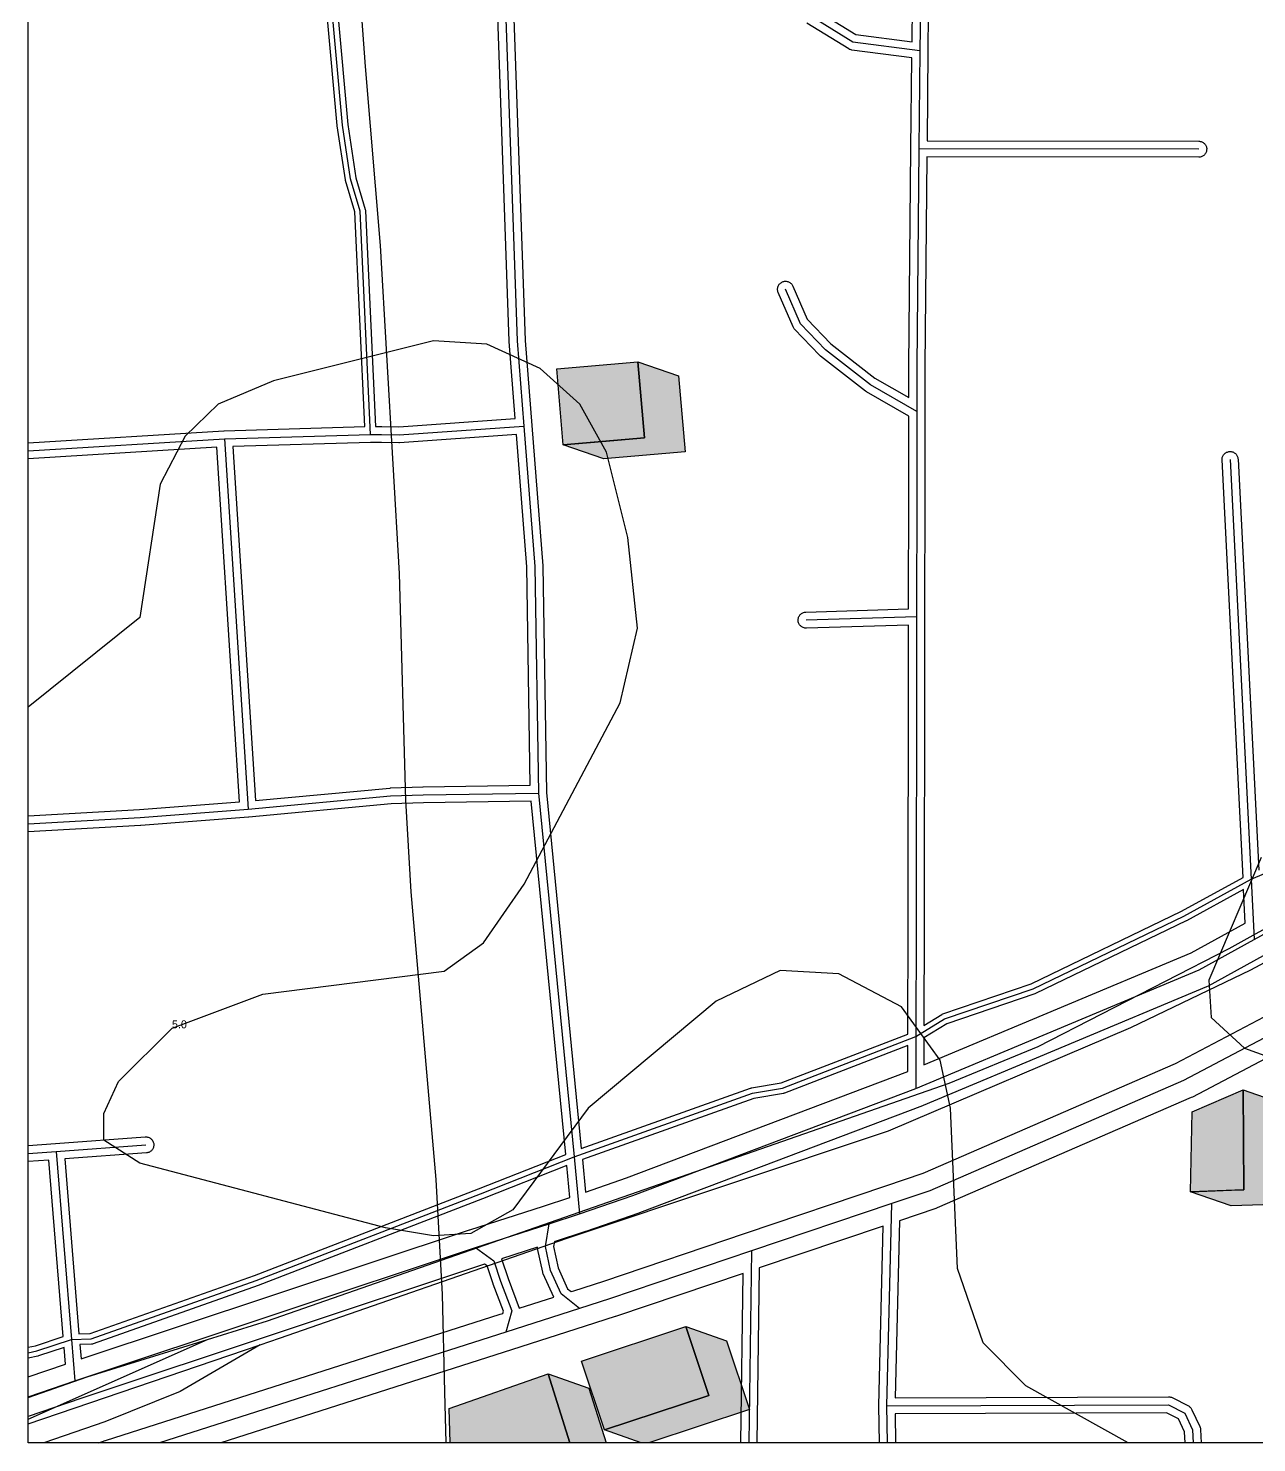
# Model space of a CAD drawing. Header units: metres. Extents: x 0 to 507, y 0 to 750.
# Drawn here: x 0 to 230.2, y 0 to 265.2 of the extents above; entities that cross this region are included whole.
import ezdxf

# ---------------------------------------------------------------- set-up
doc = ezdxf.new("R2010")
doc.units = ezdxf.units.M
for name, color, linetype, true_color in [('TPX_10_CONTOUR_LINES', 7, 'Continuous', 0x000000), ('TPX_11_CONTOUR_LINES_TEXT', 7, 'Continuous', 0x000000), ('TPX_14_WATERWAYS', 7, 'Continuous', 0x7aafdf), ('TPX_3_BUILDINGS_HATCH', 7, 'Continuous', 0xf0f0f0), ('TPX_4_BUILDINGS_SHADOWS_OUTLINES', 7, 'Continuous', 0x000000), ('TPX_5_BUILDINGS_SHADOWS_HATCH', 7, 'Continuous', 0x000000), ('TPX_6_RAILWAYS', 7, 'Continuous', 0x7f7f7f)]:
    doc.layers.add(name, color=color, linetype=linetype, true_color=true_color)
for name, color, linetype in [('TPX_2_BUILDINGS', 7, 'Continuous'), ('TPX_7_ROADS', 7, 'Continuous'), ('TPX_8_ROADS_OUTLINES', 7, 'Continuous')]:
    doc.layers.add(name, color=color, linetype=linetype)

msp = doc.modelspace()

# ---------------------------------------------------------------- hatches: boundary and pattern name
at = {"layer": 'TPX_3_BUILDINGS_HATCH'}
h = msp.add_hatch(color=256, dxfattribs=at)
h.dxf.hatch_style = 1
h.paths.add_polyline_path([(114.24, 202.64), (115.46, 188.39), (100.23, 187.11), (99.02, 201.36), (114.24, 202.64)])
h = msp.add_hatch(color=256, dxfattribs=at)
h.dxf.hatch_style = 1
h.paths.add_polyline_path([(218.1, 62.05), (227.65, 66.14), (227.76, 47.4), (217.81, 47.05), (218.1, 62.05)])
h = msp.add_hatch(color=256, dxfattribs=at)
h.dxf.hatch_style = 1
h.paths.add_polyline_path([(123.22, 21.77), (127.54, 8.86), (107.95, 2.41), (103.64, 15.31), (123.22, 21.77)])
h = msp.add_hatch(color=256, dxfattribs=at)
h.dxf.hatch_style = 1
h.paths.add_polyline_path([(78.89, 6.44), (97.43, 12.9), (101.5, 0), (79.04, 0), (78.89, 6.44)])
at = {"layer": 'TPX_5_BUILDINGS_SHADOWS_HATCH'}
h = msp.add_hatch(color=256, dxfattribs=at)
h.dxf.hatch_style = 1
h.paths.add_polyline_path([(123.07, 185.74), (107.84, 184.46), (100.23, 187.11), (107.56, 187.72), (115.46, 188.39), (114.24, 202.64), (121.85, 199.99), (123.07, 185.74)])
h = msp.add_hatch(color=256, dxfattribs=at)
h.dxf.hatch_style = 1
h.paths.add_polyline_path([(217.81, 47.05), (225.48, 47.32), (227.76, 47.4), (227.65, 66.14), (232.83, 64.34), (232.34, 56.36), (235.29, 57.94), (235.37, 44.75), (225.42, 44.41), (217.81, 47.05)])
h = msp.add_hatch(color=256, dxfattribs=at)
h.dxf.hatch_style = 1
h.paths.add_polyline_path([(135.15, 6.22), (116.28, 0), (114.87, 0), (107.95, 2.41), (127.54, 8.86), (124.78, 17.13), (123.22, 21.77), (130.83, 19.12), (135.15, 6.22)])
h = msp.add_hatch(color=256, dxfattribs=at)
h.dxf.hatch_style = 1
h.paths.add_polyline_path([(108.27, 0), (108.27, 0), (108.27, 0), (108.27, 0), (108.27, 0), (108.27, 0), (108.27, 0), (108.27, 0), (108.27, 0), (108.27, 0), (108.27, 0), (108.27, 0), (108.27, 0), (108.27, 0), (108.27, 0), (108.27, 0), (108.27, 0), (108.27, 0), (108.27, 0), (108.27, 0), (101.5, 0), (101.5, 0), (101.5, 0), (101.5, 0), (101.5, 0), (101.5, 0), (101.5, 0), (101.5, 0), (101.5, 0), (101.5, 0), (101.5, 0), (101.5, 0), (101.5, 0), (101.5, 0), (97.42, 12.9), (97.42, 12.9), (97.42, 12.9), (97.42, 12.9), (97.42, 12.9), (97.42, 12.9), (97.42, 12.9), (97.42, 12.9), (97.42, 12.9), (97.42, 12.9), (97.42, 12.9), (97.42, 12.9), (97.42, 12.9), (97.42, 12.9), (97.42, 12.9), (97.43, 12.9), (97.43, 12.9), (97.43, 12.9), (97.43, 12.9), (97.43, 12.9), (97.43, 12.9), (97.43, 12.9), (97.43, 12.9), (97.43, 12.9), (105.03, 10.25), (105.03, 10.25), (105.03, 10.25), (105.03, 10.25), (105.03, 10.25), (105.03, 10.25), (105.03, 10.25), (105.03, 10.25), (105.03, 10.25), (105.03, 10.25), (108.27, 0)])

# ---------------------------------------------------------------- linework, layer by layer
at = {"layer": 'TPX_10_CONTOUR_LINES'}
for points in [[(206.11, 0), (186.92, 10.64), (178.92, 18.72), (174.14, 32.69), (172.84, 62.69), (170.9, 71.69), (163.62, 81.69), (151.92, 87.92), (140.92, 88.5), (128.92, 82.81), (104.9, 62.69), (90.81, 43.69), (82.92, 39.24), (75.92, 38.77), (66.92, 40.26), (20.92, 52.38), (14.14, 56.69), (14.14, 61.69), (16.88, 67.69), (26.93, 77.69), (43.92, 84.07), (77.92, 88.38), (85.33, 93.69), (92.92, 104.73), (110.93, 138.69), (114.14, 152.69), (112.37, 169.69), (108.37, 185.69), (103.36, 194.69), (95.92, 201.41), (85.92, 205.93), (75.92, 206.59), (45.92, 199.06), (35.6, 194.69), (29.37, 188.69), (24.74, 179.69), (20.93, 154.69), (0, 137.91)], [(231.01, 109.69), (221.2, 86.69), (221.68, 79.69), (227.92, 74), (236.92, 70.75)]]:
    msp.add_lwpolyline(points, dxfattribs=at)
at = {"layer": 'TPX_14_WATERWAYS'}
for points in [[(76.41, 49.36), (71.76, 103.26), (70.74, 120.48), (69.56, 162.93), (65.97, 224.45), (63.17, 257.99), (58.44, 322.83), (52.76, 399.76), (48.15, 442.97), (47.15, 463.72), (43.72, 501.75), (45.6, 528.86), (45.59, 578.72), (58.07, 621.05), (52.03, 634.78)], [(78.07, 9.52), (77.61, 27.77), (76.41, 49.36)], [(78.31, 0), (78.07, 9.52)]]:
    msp.add_lwpolyline(points, dxfattribs=at)
at = {"layer": 'TPX_1_FRAME'}
msp.add_lwpolyline([(0, 0), (0, 750.39), (506.7, 750.39), (506.7, 0)], close=True, dxfattribs=at)
at = {"layer": 'TPX_2_BUILDINGS'}
for points in [[(114.24, 202.64), (115.46, 188.39), (100.23, 187.11), (99.02, 201.36), (114.24, 202.64)], [(218.1, 62.05), (227.65, 66.14), (227.76, 47.4), (217.81, 47.05), (218.1, 62.05)], [(123.22, 21.77), (127.54, 8.86), (107.95, 2.41), (103.64, 15.31), (123.22, 21.77)], [(78.89, 6.44), (97.43, 12.9), (101.5, 0), (79.04, 0), (78.89, 6.44)]]:
    msp.add_lwpolyline(points, dxfattribs=at)
at = {"layer": 'TPX_4_BUILDINGS_SHADOWS_OUTLINES'}
for points in [[(123.07, 185.74), (107.84, 184.46), (100.23, 187.11), (107.56, 187.72), (115.46, 188.39), (114.24, 202.64), (121.85, 199.99), (123.07, 185.74)], [(217.81, 47.05), (225.48, 47.32), (227.76, 47.4), (227.65, 66.14), (232.83, 64.34), (232.34, 56.36), (235.29, 57.94), (235.37, 44.75), (225.42, 44.41), (217.81, 47.05)], [(135.15, 6.22), (116.28, 0), (114.87, 0), (107.95, 2.41), (127.54, 8.86), (124.78, 17.13), (123.22, 21.77), (130.83, 19.12), (135.15, 6.22)], [(108.27, 0), (108.27, 0), (108.27, 0), (108.27, 0), (108.27, 0), (108.27, 0), (108.27, 0), (108.27, 0), (108.27, 0), (108.27, 0), (108.27, 0), (108.27, 0), (108.27, 0), (108.27, 0), (108.27, 0), (108.27, 0), (108.27, 0), (108.27, 0), (108.27, 0), (108.27, 0), (101.5, 0), (101.5, 0), (101.5, 0), (101.5, 0), (101.5, 0), (101.5, 0), (101.5, 0), (101.5, 0), (101.5, 0), (101.5, 0), (101.5, 0), (101.5, 0), (101.5, 0), (101.5, 0), (97.42, 12.9), (97.42, 12.9), (97.42, 12.9), (97.42, 12.9), (97.42, 12.9), (97.42, 12.9), (97.42, 12.9), (97.42, 12.9), (97.42, 12.9), (97.42, 12.9), (97.42, 12.9), (97.42, 12.9), (97.42, 12.9), (97.42, 12.9), (97.42, 12.9), (97.43, 12.9), (97.43, 12.9), (97.43, 12.9), (97.43, 12.9), (97.43, 12.9), (97.43, 12.9), (97.43, 12.9), (97.43, 12.9), (97.43, 12.9), (105.03, 10.25), (105.03, 10.25), (105.03, 10.25), (105.03, 10.25), (105.03, 10.25), (105.03, 10.25), (105.03, 10.25), (105.03, 10.25), (105.03, 10.25), (105.03, 10.25), (108.27, 0)]]:
    msp.add_lwpolyline(points, dxfattribs=at)
at = {"layer": 'TPX_6_RAILWAYS'}
for points in [[(0, 8.5), (11.04, 12.32), (33.56, 19.35), (44.81, 22.86), (172.55, 67.39), (189.27, 74.3), (225.01, 92.64), (338.14, 155.48), (370.28, 173.46), (506.7, 251.57)], [(0, 3.52), (43.44, 18.38), (47.05, 19.62), (101, 38.33), (161.23, 58.49), (206.61, 77.83), (229.12, 88.63), (256.04, 103.06), (343.31, 152.97), (436.79, 206.64), (506.7, 246.36)], [(0, 4.42), (33.56, 19.35)], [(43.44, 18.38), (28.44, 9.62), (14.37, 3.9), (2.93, 0)]]:
    msp.add_lwpolyline(points, dxfattribs=at)
at = {"layer": 'TPX_7_ROADS'}
for points in [[(71.75, 645.2), (74.37, 639.87), (77.46, 632.51), (78.37, 626.35), (78.13, 617.41), (76.68, 578.08), (74.77, 526), (75.04, 503.38), (81.85, 432.22), (83.06, 409.91), (87.07, 335.11), (88.73, 288.31), (91.62, 206.59), (92.88, 190.6), (94.94, 164.3), (95.58, 121.79), (102.28, 53.6), (103.32, 42.91)], [(168.04, 428.41), (167.97, 419.78), (167.88, 406.22), (167.81, 399.25), (167.34, 353.98), (166.89, 311.58), (167.01, 293.8), (167.17, 269.41), (167.09, 260.94), (166.91, 242.59), (166.53, 201.75), (166.51, 193.34), (166.49, 178.6), (166.45, 154.85), (166.44, 144.87), (166.37, 97.31), (166.33, 76.13), (166.31, 66.41)], [(64.12, 189.05), (62.19, 230.91), (60.41, 236.94), (58.9, 247.02), (54.99, 289.88)], [(167.09, 260.94), (154.53, 262.59), (146.67, 267.44), (142.3, 272.32)], [(0, 8.62), (8.71, 11.62), (83.82, 36.6), (97.64, 41.03), (103.32, 42.91), (113.3, 46.36), (166.31, 66.41), (219.42, 88.68), (229.72, 94.34), (254.97, 108.23), (263.91, 113.16), (347.82, 159.01), (362.7, 167.37), (383.22, 178.89), (392.92, 184.58), (400.47, 189.01), (435.64, 209.64), (449.45, 217.74), (485.92, 239.13), (506.7, 251.18)], [(219.33, 242.51), (166.91, 242.59)], [(506.7, 230.56), (503.01, 228.47), (463.27, 206.76), (444.34, 196.15), (423.36, 184.12), (363.36, 149.27), (346.75, 139.85), (295.11, 110.44), (284.15, 104.21), (261.77, 91.75), (216.51, 67.91), (168.94, 47.24), (161.81, 44.84), (135.52, 35.96), (108.92, 26.98), (103.29, 25.17), (89.47, 20.75), (24.59, 0)], [(166.51, 193.34), (157.82, 198.33), (149.38, 204.91), (144.7, 209.78), (141.91, 216.25)], [(0, 185.95), (36.74, 188.22), (64.12, 189.05), (66.21, 188.99)], [(66.21, 188.99), (69.47, 188.95)], [(69.47, 188.95), (92.88, 190.6)], [(36.74, 188.22), (41.18, 118.78)], [(225.21, 184.32), (229.15, 105.65), (229.72, 94.34)], [(166.45, 154.85), (145.77, 154.22)], [(0, 116.03), (20.96, 117.23), (41.18, 118.78), (67.9, 121.25)], [(67.9, 121.25), (74, 121.44)], [(74, 121.44), (95.58, 121.79)], [(0, 16.88), (1.61, 17.21), (8.08, 19.35), (11.79, 19.45), (42.73, 30.41), (84.73, 46.67), (102.28, 53.6), (135.69, 65.53), (141.34, 66.49), (166.33, 76.13), (171.71, 79.45), (188.32, 85.1), (216.55, 98.74), (229.15, 105.65), (236.22, 108.66)], [(0, 54.21), (5.22, 54.59), (22.02, 55.83)], [(5.22, 54.59), (8.08, 19.35), (8.71, 11.62)], [(161.03, 0), (160.9, 6.93), (161.81, 44.84)], [(103.29, 25.17), (99.86, 27.91), (97.87, 32.28), (96.91, 36.76), (97.64, 41.03)], [(83.82, 36.6), (87.24, 34.07), (88.52, 30.26), (90.6, 24.72), (89.47, 20.75)], [(135.52, 35.96), (135.01, 0)], [(160.9, 6.93), (213.65, 7.11), (216.71, 5.55), (218.18, 2.39), (218.31, 0)]]:
    msp.add_lwpolyline(points, dxfattribs=at)
at = {"layer": 'TPX_8_ROADS_OUTLINES'}
for points in [[(63.17, 231.08), (63.19, 230.96), (65.05, 190.52), (66.25, 190.49), (69.43, 190.45), (91.26, 191.99), (90.13, 206.47), (90.12, 206.53), (87.28, 286.98), (64.05, 289.87), (58.75, 289.21), (56.11, 288.6), (59.89, 247.14), (61.39, 237.16), (63.15, 231.2), (63.17, 231.08)], [(133.96, 31.74), (110.04, 23.67), (110, 23.65), (104.36, 21.84), (104.36, 21.84), (90.54, 17.42), (36.08, 0), (13.23, 0), (14.38, 0.41), (14.48, 0.44), (88.41, 24.08), (88.9, 24.24), (89.02, 24.65), (87.11, 29.73), (87.1, 29.78), (85.97, 33.14), (85.52, 33.47), (84.9, 33.28), (9.84, 8.31), (0, 4.92), (0, 12.32), (6.96, 14.72), (6.7, 17.84), (1.92, 16.26), (1.81, 16.23), (0, 15.86), (0, 17.9), (1.35, 18.18), (6.53, 19.9), (3.85, 52.99), (0, 52.71), (0, 55.71), (5.11, 56.09), (21.91, 57.33), (22.06, 57.33), (22.2, 57.32), (22.35, 57.3), (22.49, 57.26), (22.63, 57.21), (22.76, 57.14), (22.88, 57.06), (23, 56.97), (23.11, 56.87), (23.2, 56.76), (23.29, 56.64), (23.36, 56.51), (23.42, 56.37), (23.47, 56.23), (23.5, 56.09), (23.52, 55.94), (23.52, 55.8), (23.51, 55.65), (23.48, 55.51), (23.45, 55.36), (23.39, 55.23), (23.33, 55.09), (23.25, 54.97), (23.16, 54.85), (23.06, 54.75), (22.94, 54.65), (22.82, 54.57), (22.7, 54.49), (22.56, 54.43), (22.42, 54.39), (22.28, 54.36), (22.13, 54.34), (6.84, 53.21), (9.5, 20.39), (11.61, 20.45), (42.39, 31.35), (84.37, 47.61), (100.72, 54.06), (94.22, 120.27), (74.03, 119.94), (67.99, 119.75), (41.31, 117.28), (41.29, 117.28), (21.07, 115.73), (21.05, 115.73), (0, 114.53), (0, 117.53), (20.86, 118.72), (39.58, 120.16), (35.33, 186.63), (0, 184.44), (0, 187.45), (36.64, 189.72), (36.69, 189.72), (63.05, 190.52), (61.19, 230.75), (59.45, 236.66), (59.42, 236.79), (57.91, 246.87), (57.9, 246.93), (54.12, 288.39)], [(90.23, 288.36), (93.12, 206.67), (94.37, 190.71), (96.43, 164.42), (96.44, 164.32), (97.08, 121.88), (103.63, 55.14), (135.35, 66.48), (135.44, 66.5), (135.52, 66.52), (141.07, 67.46), (164.83, 76.62), (164.87, 97.32), (164.94, 144.88), (164.95, 153.3), (145.81, 152.72), (145.66, 152.72), (145.52, 152.74), (145.37, 152.77), (145.23, 152.82), (145.1, 152.87), (144.97, 152.95), (144.85, 153.03), (144.74, 153.13), (144.64, 153.23), (144.54, 153.35), (144.47, 153.47), (144.4, 153.6), (144.34, 153.74), (144.3, 153.88), (144.28, 154.03), (144.27, 154.17), (144.27, 154.32), (144.29, 154.47), (144.32, 154.61), (144.36, 154.75), (144.42, 154.88), (144.49, 155.01), (144.58, 155.13), (144.67, 155.25), (144.78, 155.35), (144.89, 155.44), (145.02, 155.52), (145.15, 155.59), (145.29, 155.64), (145.43, 155.68), (145.57, 155.71), (145.72, 155.72), (164.95, 156.31), (164.99, 178.61), (165.01, 192.47), (157.07, 197.03), (156.9, 197.15), (148.45, 203.72), (148.29, 203.87), (143.61, 208.74), (143.53, 208.84), (143.45, 208.95), (143.38, 209.07), (143.32, 209.19), (140.53, 215.65), (140.48, 215.79), (140.44, 215.93), (140.42, 216.08), (140.41, 216.23), (140.42, 216.37), (140.44, 216.52), (140.47, 216.66), (140.52, 216.8), (140.58, 216.93), (140.65, 217.06), (140.74, 217.18), (140.83, 217.29), (140.94, 217.39), (141.06, 217.48), (141.18, 217.56), (141.32, 217.62), (141.45, 217.68), (141.6, 217.71), (141.74, 217.74), (141.89, 217.75), (142.04, 217.74), (142.18, 217.72), (142.33, 217.69), (142.46, 217.64), (142.6, 217.58), (142.73, 217.51), (142.85, 217.42), (142.96, 217.32), (143.06, 217.21), (143.15, 217.1), (143.22, 216.97), (143.29, 216.84), (145.97, 210.62), (150.38, 206.02), (158.66, 199.58), (165.02, 195.93), (165.03, 201.75), (165.03, 201.76), (165.41, 242.61), (165.58, 259.62), (154.34, 261.1), (154.18, 261.13), (154.03, 261.17), (153.89, 261.23), (153.75, 261.31), (145.89, 266.16)], [(147.65, 268.6), (155.05, 264.03), (165.61, 262.64), (165.67, 269.41)], [(168.66, 267.92), (168.59, 260.92), (168.42, 244.09), (219.33, 244.01), (219.48, 244), (219.63, 243.98), (219.77, 243.95), (219.91, 243.9), (220.04, 243.83), (220.17, 243.76), (220.29, 243.67), (220.39, 243.57), (220.49, 243.46), (220.58, 243.34), (220.66, 243.22), (220.72, 243.08), (220.77, 242.94), (220.8, 242.8), (220.83, 242.66), (220.83, 242.51), (220.82, 242.36), (220.8, 242.22), (220.77, 242.07), (220.72, 241.93), (220.65, 241.8), (220.58, 241.68), (220.49, 241.56), (220.39, 241.45), (220.28, 241.35), (220.16, 241.26), (220.04, 241.19), (219.9, 241.12), (219.77, 241.07), (219.62, 241.04), (219.48, 241.02), (219.33, 241.01), (168.39, 241.09), (168.03, 201.74), (168.01, 193.34), (167.99, 178.6), (167.95, 154.85), (167.94, 144.87), (167.87, 97.31), (167.83, 78.23), (171.18, 80.3), (171.28, 80.35), (171.39, 80.39), (187.94, 86.03), (216.09, 99.63), (227.64, 105.95), (223.71, 184.25), (223.71, 184.39), (223.73, 184.54), (223.75, 184.69), (223.8, 184.83), (223.85, 184.96), (223.92, 185.09), (224, 185.21), (224.1, 185.33), (224.2, 185.43), (224.31, 185.53), (224.44, 185.61), (224.57, 185.68), (224.7, 185.73), (224.84, 185.78), (224.99, 185.81), (225.13, 185.82), (225.28, 185.82), (225.43, 185.81), (225.57, 185.78), (225.71, 185.74), (225.85, 185.68), (225.98, 185.61), (226.1, 185.53), (226.22, 185.43), (226.32, 185.33), (226.41, 185.22), (226.49, 185.09), (226.56, 184.97), (226.62, 184.83), (226.66, 184.69), (226.69, 184.54), (226.71, 184.4), (230.57, 107.34)], [(66.2, 187.49), (66.18, 187.49), (66.17, 187.49), (64.11, 187.55), (38.33, 186.77), (42.57, 120.41), (67.76, 122.74), (67.8, 122.74), (67.85, 122.75), (73.95, 122.94), (73.96, 122.94), (73.97, 122.94), (94.06, 123.27), (93.44, 164.23), (91.5, 189), (69.57, 187.45), (69.51, 187.45), (69.45, 187.45), (66.2, 187.49)], [(217.03, 97.87), (216.99, 97.84), (188.75, 84.2), (188.64, 84.15), (172.14, 78.54), (167.83, 75.88), (167.82, 70.84), (217.9, 91.84), (228.03, 97.41), (228.06, 97.43), (227.75, 103.73), (217.03, 97.87)], [(231.41, 91.28), (221.11, 85.62), (220.78, 85.45), (167.67, 63.19), (167.55, 63.14), (114.54, 43.09), (114.44, 43.05), (104.47, 39.61), (104.42, 39.59), (98.73, 37.71), (98.7, 37.7), (98.59, 37.66), (98.44, 36.79), (99.3, 32.76), (101.07, 28.86), (101.72, 28.34), (102.22, 28.5), (107.83, 30.31), (134.4, 39.28), (160.69, 48.15), (167.68, 50.51), (215, 71.07), (260.1, 94.83)], [(260.46, 87.1), (218.14, 64.81), (217.91, 64.7), (170.33, 44.03), (170.06, 43.92), (163.24, 41.62), (162.43, 8.44), (213.65, 8.61), (213.79, 8.61), (213.93, 8.59), (214.07, 8.56), (214.21, 8.51), (214.34, 8.45), (217.4, 6.89), (217.52, 6.82), (217.63, 6.73), (217.74, 6.64), (217.84, 6.54), (217.93, 6.43), (218.01, 6.31), (218.07, 6.18), (219.54, 3.02), (219.6, 2.88), (219.64, 2.75), (219.66, 2.61), (219.68, 2.47), (219.82, 0), (216.81, 0), (216.7, 2.01), (215.57, 4.45), (213.29, 5.61), (162.42, 5.44), (162.53, 0), (159.53, 0), (159.4, 6.9), (159.4, 6.92), (159.4, 6.93), (159.4, 6.93), (159.4, 6.97), (160.21, 40.6), (136.98, 32.76), (136.51, 0), (133.51, 0), (133.96, 31.74)], [(164.82, 69.59), (164.83, 74.48), (141.7, 65.55), (141.6, 65.52), (141.51, 65.5), (135.94, 64.56), (103.83, 53.09), (104.43, 47), (112.11, 49.65), (164.82, 69.59)], [(82.75, 39.94), (96.55, 44.36), (101.51, 46), (100.93, 51.99), (85.1, 45.74), (85.09, 45.74), (43.1, 29.48), (43.07, 29.47), (12.13, 18.51), (12.03, 18.48), (11.92, 18.46), (11.82, 18.45), (9.67, 18.4), (9.89, 15.7), (82.71, 39.92), (82.75, 39.94)], [(92, 25.23), (98.48, 27.31), (96.51, 31.66), (96.45, 31.81), (96.4, 31.97), (95.45, 36.44), (95.42, 36.58), (95.42, 36.65), (88.68, 34.49), (89.93, 30.76), (92, 25.24), (92, 25.23)]]:
    msp.add_lwpolyline(points, dxfattribs=at)

# ---------------------------------------------------------------- texts
at = {"layer": 'TPX_11_CONTOUR_LINES_TEXT'}
msp.add_text('5.0', height=1.5, dxfattribs=at).set_placement((26.93, 77.69))

doc.saveas('drawing.dxf')
